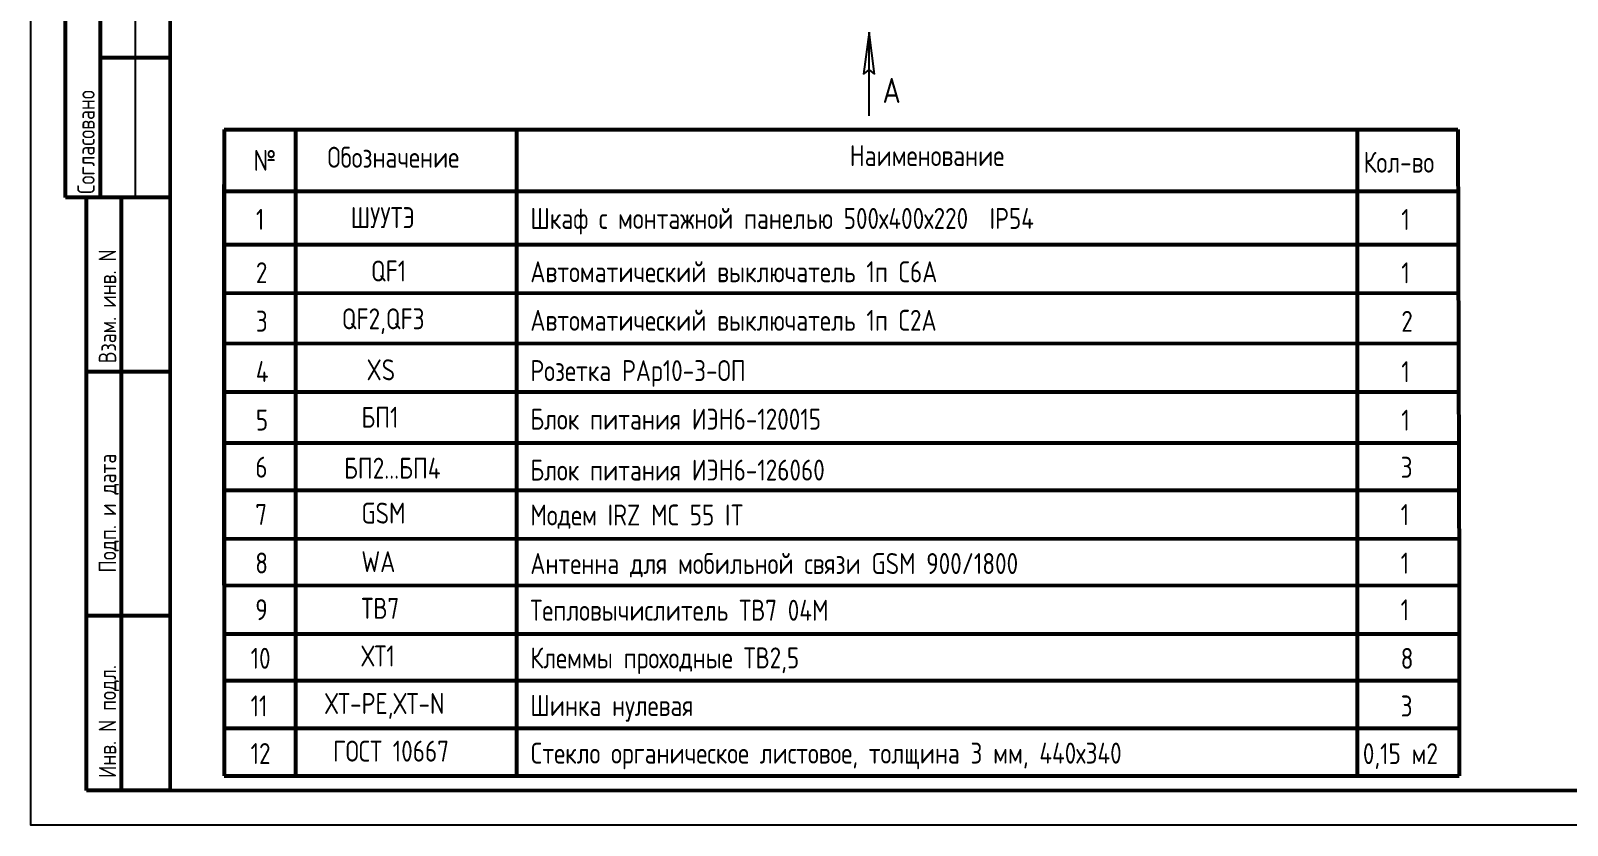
# Model space of a CAD drawing. Header units: millimetres. Extents: x -24312 to 142424, y -11214 to -5274.
# Drawn here: x 129012 to 133419, y -11214 to -8936 of the extents above; entities that cross this region are included whole.
import ezdxf

# ---------------------------------------------------------------- set-up
doc = ezdxf.new("R2010")
doc.units = ezdxf.units.MM
doc.linetypes.add('K5LT_BASIC', pattern=[0])
doc.linetypes.add('K5LT_THIN', pattern=[0])
doc.layers.get('0').update_dxf_attribs({"color": 250})
doc.layers.add('0_Ном._пера__1', color=7, linetype='Continuous', lineweight=5)
doc.layers.add('0_Ном._пера__4', color=7, linetype='Continuous', lineweight=50)
doc.styles.add('ГОСТ 2.304', font='')
doc.styles.get('ГОСТ 2.304').set_extended_font_data('GOST 2.304 type A')

msp = doc.modelspace()

# ---------------------------------------------------------------- linework, layer by layer
at = {"linetype": 'K5LT_THIN'}
msp.add_line((129012.232, -9413.68), (129012.232, -8113.68), dxfattribs=at)
msp.add_line((129012.232, -9413.68), (129012.232, -8113.68), dxfattribs=at)
at = {"linetype": 'K5LT_BASIC', "lineweight": 53}
for p, q in [((129112.232, -9413.68), (129112.232, -8113.68)), ((129212.232, -9413.68), (129212.232, -8113.68)), ((129412.232, -9013.68), (129212.232, -9013.68)), ((129412.232, -9413.68), (129112.232, -9413.68)), ((129172.232, -11113.68), (129172.232, -9413.68)), ((129412.232, -9413.68), (129172.232, -9413.68)), ((129272.232, -11113.68), (129272.232, -9413.68)), ((129412.232, -9913.68), (129172.232, -9913.68)), ((129566.86, -10525.626), (129566.829, -10798.723)), ((129771.253, -10525.649), (129771.222, -10798.746)), ((130405.045, -10525.721), (130405.014, -10798.818)), ((132816.545, -10525.994), (132816.514, -10799.091)), ((133108.535, -10526.027), (133108.505, -10799.124)), ((129412.232, -10613.68), (129172.232, -10613.68)), ((129566.829, -10798.723), (129566.813, -10935.272)), ((129771.222, -10798.746), (129771.207, -10935.295)), ((130405.014, -10798.818), (130404.998, -10935.367)), ((132816.514, -10799.091), (132816.498, -10935.64)), ((133108.505, -10799.124), (133108.489, -10935.673)), ((129566.813, -10935.272), (129566.798, -11071.82)), ((129771.207, -10935.295), (129771.191, -11071.844)), ((130404.998, -10935.367), (130404.983, -11071.915)), ((132816.498, -10935.64), (132816.483, -11072.188)), ((133108.489, -10935.673), (133108.474, -11072.221)), ((129412.232, -11113.68), (129172.232, -11113.68))]:
    msp.add_line(p, q, dxfattribs=at)
for p, q in [((129312.232, -9413.68), (129312.232, -8113.68)), ((131416.341, -8940.207), (131400.543, -9060.207)), ((131432.139, -9060.207), (131416.341, -8940.207)), ((131416.341, -9180.207), (131416.341, -8940.207)), ((131400.543, -9060.207), (131416.341, -9048.207)), ((131416.341, -9048.207), (131432.139, -9060.207))]:
    msp.add_line(p, q)
msp.add_lwpolyline([(129012.232, -5275.166), (137411.151, -5275.166), (137411.151, -11213.68), (129012.232, -11213.68)], close=True)
at = {"lineweight": 50}
msp.add_lwpolyline([(129412.232, -5375.166), (137311.151, -5375.166), (137311.151, -11113.68), (129412.232, -11113.68)], close=True, dxfattribs=at)
at = {"linetype": 'K5LT_BASIC', "lineweight": 53}
for points in [[(129567.008, -9218.538), (129566.86, -10525.626)], [(129567.008, -9218.538), (131777.549, -9218.788)], [(129771.401, -9218.561), (129771.253, -10525.649)], [(130405.193, -9218.633), (130405.045, -10525.721)], [(130941.082, -9218.694), (133105.248, -9218.939)], [(132816.693, -9218.906), (132816.545, -10525.994)], [(133105.248, -9218.939), (133108.535, -10526.027)], [(129566.972, -9534.575), (129566.86, -10525.626), (129566.99, -9376.556)], [(132816.675, -9376.924), (132816.545, -10525.994)], [(129566.988, -9395.45), (131777.529, -9395.7)], [(130941.062, -9395.606), (133105.228, -9395.851)], [(129566.97, -9548.316), (133100.058, -9548.716)], [(129566.954, -9687.441), (133108.63, -9687.842)], [(129566.938, -9831.719), (133108.614, -9832.119)], [(129566.922, -9970.844), (133108.598, -9971.244)], [(129566.906, -10116.839), (133108.582, -10117.24)], [(129566.89, -10252.529), (133108.566, -10252.93)], [(129566.875, -10391.654), (133108.551, -10392.055)], [(129566.86, -10525.626), (133108.535, -10526.027)], [(129566.86, -10525.626), (133108.535, -10526.027)], [(129566.844, -10664.751), (133108.52, -10665.152)], [(129566.829, -10798.723), (133108.505, -10799.124)], [(129566.813, -10935.272), (133108.489, -10935.673)], [(129566.798, -11071.82), (133108.474, -11072.221)]]:
    msp.add_lwpolyline(points, dxfattribs=at)
at = {"lineweight": 18}
for points in [[(129566.99, -9376.556), (129566.86, -10525.626)], [(129566.972, -9534.575), (129566.86, -10525.626), (129566.954, -9694.311)], [(129566.954, -9692.594), (129566.86, -10525.626)]]:
    msp.add_lwpolyline(points, dxfattribs=at)
at = {"layer": '0_Ном._пера__4', "color": 7, "linetype": 'Continuous', "lineweight": 50}
msp.add_line((129412.232, -11113.68), (129412.232, -10013.68), dxfattribs=at)

# ---------------------------------------------------------------- texts
at = {"style": 'ГОСТ 2.304'}
msp.add_text('А', height=72, dxfattribs=at).set_placement((131455.162, -9142.787))
at = {"lineweight": 18, "style": 'ГОСТ 2.304'}
for s, p in [('№', (129651.329, -9337.596)), ('Обозначение', (129863.196, -9328.521)), ('Наименование', (131361.207, -9323.853)), ('Кол-во', (132834.707, -9342.741)), ('1', (129657.963, -9506.529)), ('ШУУТЭ', (129929.779, -9501.667)), ('Шкаф с монтажной панелью 500х400х220  IP54', (130445.072, -9503.969)), ('1', (132942.981, -9506.901)), ('2', (129657.946, -9659.395)), ('QF1', (129987.982, -9654.533)), ('Автоматический выключатель 1п С6А', (130445.055, -9656.835)), ('1', (132942.964, -9659.767)), ('3', (129657.93, -9798.52)), ('QF2,QF3', (129904.284, -9791.719)), ('Автоматический выключатель 1п С2А', (130445.039, -9795.96)), ('2', (132942.948, -9798.892)), ('4', (129657.913, -9942.797)), ('XS', (129975.351, -9937.936)), ('Розетка РАр10-3-ОП', (130445.023, -9940.238)), ('1', (132942.931, -9943.169)), ('5', (129657.898, -10081.922)), ('БП1', (129960.531, -10073.921)), ('Блок питания ИЭН6-120015', (130445.007, -10079.363)), ('1', (132942.916, -10082.294)), ('6', (129656.201, -10217.006)), ('БП2...БП4', (129910.713, -10219.91)), ('Блок питания ИЭН6-126060', (130444.991, -10225.358)), ('3', (132941.219, -10217.378)), ('7', (129656.186, -10352.696)), ('GSM', (129960.5, -10348.735)), ('Модем IRZ МС 55 IT', (130444.976, -10354.177)), ('1', (132941.204, -10353.068)), ('8', (129656.17, -10491.821)), ('WA', (129960.484, -10487.86)), ('Антенна для мобильной связи GSM 900/1800', (130444.96, -10493.302)), ('1', (132941.188, -10492.193)), ('9', (129656.155, -10625.793)), ('ТВ7', (129960.469, -10621.833)), ('Тепловычислитель ТВ7 04М ', (130444.945, -10627.275)), ('1', (132941.173, -10626.165)), ('10', (129642.83, -10764.918)), ('ХТ1', (129960.453, -10758.381)), ('Клеммы проходные ТВ2,5', (130444.93, -10763.823)), ('8', (132941.157, -10765.29)), ('ХТ-РЕ,ХТ-N', (129856.277, -10894.645)), ('Шинка нулевая', (130444.914, -10900.372)), ('11', (129642.814, -10901.467)), ('3', (132941.142, -10901.839)), ('ГОСТ 10667', (129879.263, -11031.169)), ('12', (129642.814, -11038.015)), ('Cтекло органическое листовое, толщина 3 мм, 440х340', (130444.899, -11036.896)), ('0,15 м2', (132832.611, -11038.363))]:
    msp.add_text(s, height=60, dxfattribs=at).set_placement(p)
at = {"layer": '0_Ном._пера__1', "color": 7, "linetype": 'Continuous', "lineweight": 20, "style": 'ГОСТ 2.304'}
for s, p in [('Согласовано', (129195.651, -9403.68)), ('Взам. инв. N', (129257.278, -9889.389)), ('Подп. и дата', (129257.278, -10489.389)), ('Инв. N подл.', (129257.278, -11077.993))]:
    msp.add_text(s, height=50, rotation=90, dxfattribs=at).set_placement(p)

doc.saveas('drawing.dxf')
